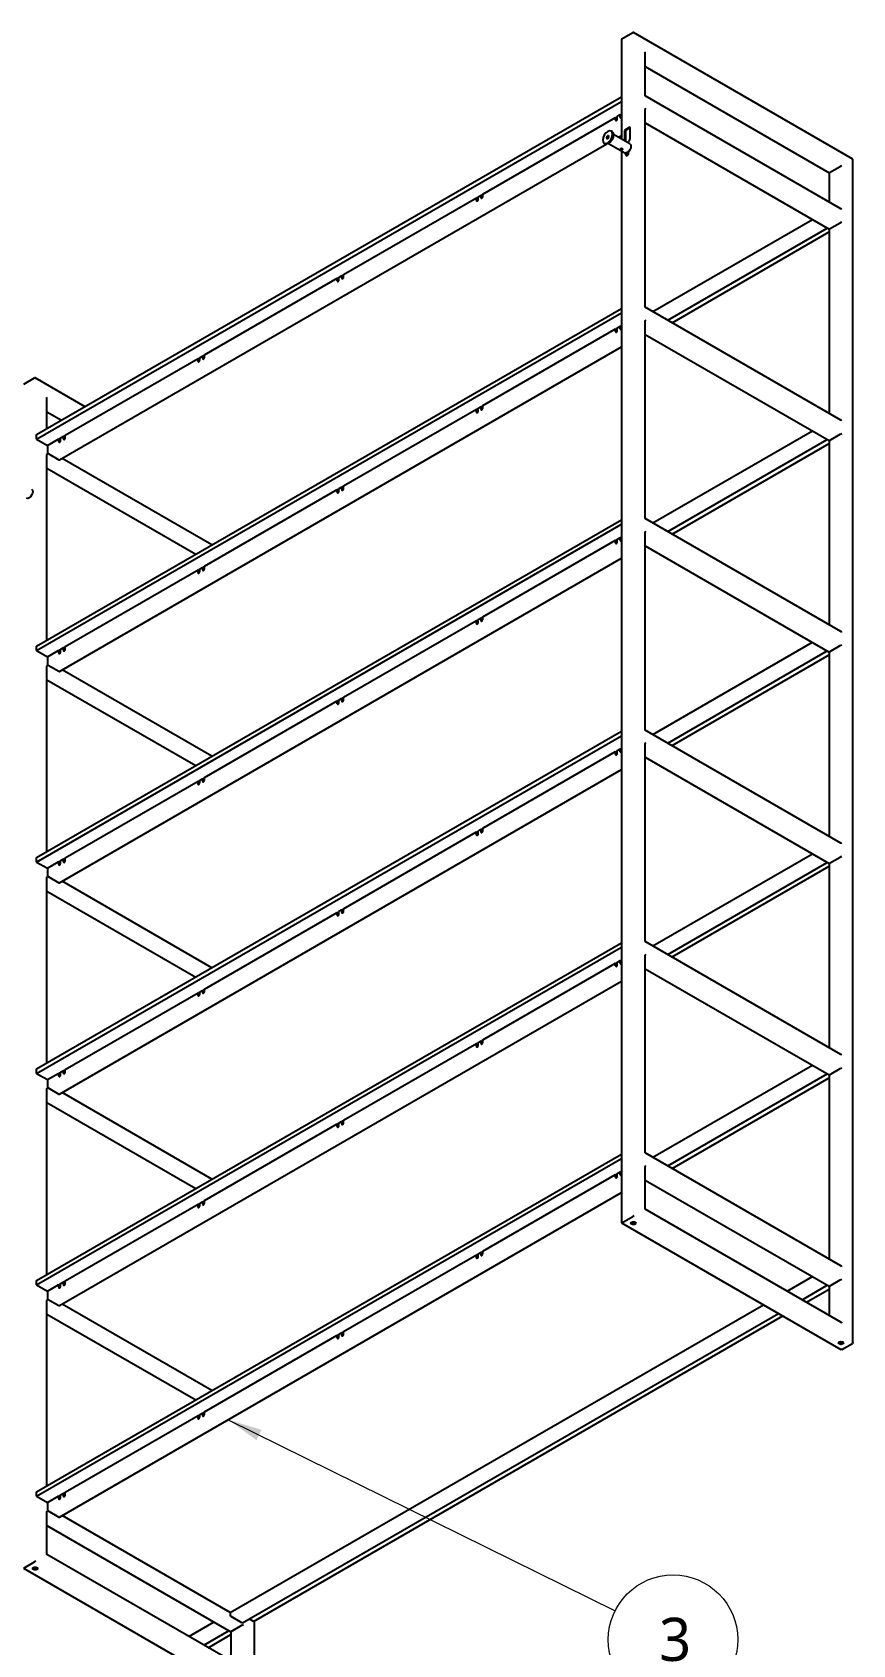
# Model space of a CAD drawing. Header units: inches. Extents: x 20 to 1275, y 6 to 408.
# Drawn here: x 358.3 to 405.9, y 56.5 to 149.9 of the extents above; entities that cross this region are included whole.
import ezdxf

# ---------------------------------------------------------------- set-up
doc = ezdxf.new("R2010")
doc.units = ezdxf.units.IN
doc.header["$LTSCALE"] = 12.7
doc.header["$MEASUREMENT"] = 0
doc.layers.add('ANNOTATION_LINES', color=7, linetype='Continuous', lineweight=13)
doc.layers.add('Visible', color=7, linetype='Continuous', lineweight=25)
doc.styles.add('Onshape-Standard', font='NotoSans-Regular.ttf')

msp = doc.modelspace()

# ---------------------------------------------------------------- linework, layer by layer
at = {"layer": 'ANNOTATION_LINES', "color": 251}
msp.add_line((369.68778, 69.51903, 17.91826), (392.0965, 58.44017, -17.91826), dxfattribs=at)
msp.add_circle((395.45809, 56.77819), 3.75, dxfattribs=at)
msp.add_solid([(371.3329, 68.33384), (369.68778, 69.51903), (371.62836, 68.93145)], dxfattribs=at)
at = {"layer": 'Visible'}
for p, q in [((392.47948, 149.47517), (392.47948, 143.69786)), ((392.49705, 149.51402), (393.11931, 149.87327)), ((405.8648, 142.53495), (393.16173, 149.86907)), ((393.84399, 146.20919), (393.84399, 148.68737)), ((393.84399, 147.89957), (404.50029, 141.74715)), ((358.59835, 126.57863), (392.47948, 146.1399)), ((358.59835, 126.31735), (392.47948, 145.87863)), ((393.84399, 146.20919), (393.82641, 146.19904)), ((405.18255, 139.66286), (393.84399, 146.20919)), ((384.43604, 140.51622), (392.12936, 144.95797)), ((392.17178, 144.93347), (392.12936, 144.95797)), ((392.12936, 144.79467), (392.12936, 144.95797)), ((392.17178, 144.93347), (392.17178, 144.77017)), ((392.22835, 145.01512), (392.39806, 145.1131)), ((392.22835, 144.85182), (392.22835, 145.01512)), ((392.44048, 145.0886), (392.39806, 145.1131)), ((392.39806, 144.9498), (392.39806, 145.1131)), ((392.44048, 145.0886), (392.44048, 144.92531)), ((393.84399, 133.96174), (393.84399, 145.42139)), ((391.93338, 144.12862), (391.87681, 144.16128)), ((392.95818, 143.42148), (392.01566, 143.96564)), ((392.29137, 143.80646), (392.47948, 143.91507)), ((392.65262, 144.19862), (392.65262, 143.5979)), ((392.9496, 144.38642), (392.66676, 144.22312)), ((392.69504, 144.17413), (392.69504, 143.5734)), ((392.96374, 144.34559), (392.70918, 144.19862)), ((392.96374, 144.37825), (392.96374, 143.71549)), ((393.84399, 144.63359), (404.50029, 138.48117)), ((359.91529, 125.11413), (391.61744, 143.41737)), ((391.47681, 143.46846), (391.53338, 143.4358)), ((391.71566, 143.44603), (392.65818, 142.90187)), ((392.4221, 143.13963), (392.43594, 143.14615)), ((392.45681, 143.13803), (392.42415, 143.11918)), ((392.42415, 143.11918), (392.43611, 143.09342)), ((392.43611, 143.12608), (392.43611, 143.09342)), ((392.43611, 143.09342), (392.48072, 143.08652)), ((392.50143, 143.13113), (392.45681, 143.13803)), ((392.46329, 143.15314), (392.47955, 143.15423)), ((392.47948, 143.00504), (392.47948, 80.91816)), ((392.48072, 143.13433), (392.48072, 143.08652)), ((392.48072, 143.08652), (392.51338, 143.10537)), ((392.49383, 143.07831), (392.4884, 143.07759)), ((392.51338, 143.10537), (392.50143, 143.13113)), ((392.50569, 143.15005), (392.51161, 143.14763)), ((392.53477, 143.11569), (392.53148, 143.10202)), ((392.86776, 143.47368), (392.88596, 143.48419)), ((392.88596, 143.46318), (392.88596, 143.56724)), ((392.88596, 142.87998), (392.88596, 142.97869)), ((392.9596, 143.70155), (392.8901, 143.58118)), ((392.7304, 142.79017), (392.7304, 142.88888)), ((392.77282, 142.76567), (392.77282, 142.89974)), ((392.77282, 142.76567), (392.87337, 142.82372)), ((404.51787, 141.7573), (405.14012, 142.11656)), ((405.14012, 142.11656), (405.22497, 142.16555)), ((405.84723, 142.52481), (405.8648, 142.53495)), ((405.8648, 73.97794), (405.8648, 142.53495)), ((404.50029, 141.74715), (404.51787, 141.7573)), ((404.50029, 141.74715), (404.50029, 140.05676)), ((376.37502, 135.86219), (384.06834, 140.30393)), ((384.11077, 140.27944), (384.06834, 140.30393)), ((384.06834, 140.14064), (384.06834, 140.30393)), ((384.11077, 140.27944), (384.11077, 140.11614)), ((384.16733, 140.36109), (384.33704, 140.45907)), ((384.16733, 140.19779), (384.16733, 140.36109)), ((384.37947, 140.43457), (384.33704, 140.45907)), ((384.33704, 140.29577), (384.33704, 140.45907)), ((384.37947, 140.43457), (384.37947, 140.27127)), ((384.43604, 140.35292), (384.43604, 140.51622)), ((394.28239, 133.70862), (403.52449, 139.04455)), ((395.14849, 133.20858), (404.39059, 138.5445)), ((395.39962, 133.06359), (404.50029, 138.31787)), ((404.50029, 138.48117), (404.51787, 138.49131)), ((404.50029, 138.48117), (404.50029, 127.80932)), ((404.51787, 138.49131), (405.14012, 138.85057)), ((405.14012, 138.85057), (405.22497, 138.89956)), ((368.314, 131.20816), (376.00732, 135.6499)), ((376.04975, 135.62541), (376.00732, 135.6499)), ((376.00732, 135.4866), (376.00732, 135.6499)), ((376.04975, 135.62541), (376.04975, 135.46211)), ((376.10632, 135.70706), (376.27602, 135.80504)), ((376.10632, 135.54376), (376.10632, 135.70706)), ((376.31845, 135.78054), (376.27602, 135.80504)), ((376.27602, 135.64174), (376.27602, 135.80504)), ((376.31845, 135.78054), (376.31845, 135.61724)), ((376.37502, 135.69889), (376.37502, 135.86219)), ((358.59835, 114.33118), (392.47948, 133.89246)), ((358.59835, 114.0699), (392.47948, 133.63118)), ((393.84399, 133.96174), (393.82641, 133.95159)), ((405.18255, 127.41542), (393.84399, 133.96174)), ((384.43604, 128.26878), (392.12936, 132.71052)), ((392.17178, 132.68602), (392.12936, 132.71052)), ((392.12936, 132.54722), (392.12936, 132.71052)), ((392.17178, 132.68602), (392.17178, 132.52272)), ((392.22835, 132.76767), (392.39806, 132.86565)), ((392.22835, 132.60437), (392.22835, 132.76767)), ((392.44048, 132.84116), (392.39806, 132.86565)), ((392.39806, 132.70235), (392.39806, 132.86565)), ((392.44048, 132.84116), (392.44048, 132.67786)), ((393.84399, 121.71429), (393.84399, 133.17394)), ((393.84399, 132.38614), (404.50029, 126.23372)), ((359.91529, 112.86668), (392.47948, 131.66762)), ((360.25298, 126.55413), (367.94631, 130.99587)), ((367.98873, 130.97138), (367.94631, 130.99587)), ((367.94631, 130.83257), (367.94631, 130.99587)), ((367.98873, 130.97138), (367.98873, 130.80808)), ((368.0453, 131.05303), (368.21501, 131.15101)), ((368.0453, 130.88973), (368.0453, 131.05303)), ((368.25743, 131.12651), (368.21501, 131.15101)), ((368.21501, 130.98771), (368.21501, 131.15101)), ((368.25743, 131.12651), (368.25743, 130.96321)), ((368.314, 131.04486), (368.314, 131.20816)), ((357.84882, 129.50985), (358.47107, 129.86911)), ((361.40193, 128.19727), (358.5135, 129.86491)), ((359.19575, 126.92354), (359.19575, 128.68321)), ((376.37502, 123.61474), (384.06834, 128.05649)), ((384.11077, 128.03199), (384.06834, 128.05649)), ((384.06834, 127.89319), (384.06834, 128.05649)), ((384.11077, 128.03199), (384.11077, 127.86869)), ((384.16733, 128.11364), (384.33704, 128.21162)), ((384.16733, 127.95034), (384.16733, 128.11364)), ((384.37947, 128.18713), (384.33704, 128.21162)), ((384.33704, 128.04832), (384.33704, 128.21162)), ((384.37947, 128.18713), (384.37947, 128.02383)), ((384.43604, 128.10548), (384.43604, 128.26878)), ((359.19575, 127.89541), (360.03742, 127.40947)), ((358.59835, 126.31735), (358.59835, 126.57863)), ((358.59835, 126.31735), (359.22061, 125.95809)), ((359.22061, 125.95809), (359.88529, 126.34184)), ((359.92771, 126.31735), (359.88529, 126.34184)), ((359.88529, 126.17854), (359.88529, 126.34184)), ((359.92771, 126.31735), (359.92771, 126.15405)), ((359.98428, 126.399), (360.15399, 126.49698)), ((359.98428, 126.2357), (359.98428, 126.399)), ((360.19641, 126.47248), (360.15399, 126.49698)), ((360.15399, 126.33368), (360.15399, 126.49698)), ((360.19641, 126.47248), (360.19641, 126.30918)), ((360.25298, 126.39083), (360.25298, 126.55413)), ((394.28239, 121.46117), (403.52449, 126.7971)), ((395.14849, 120.96113), (404.39059, 126.29706)), ((404.50029, 126.23372), (404.51787, 126.24386)), ((404.50029, 126.23372), (404.50029, 115.56187)), ((404.51787, 126.24386), (405.14012, 126.60312)), ((405.14012, 126.60312), (405.22497, 126.65211)), ((359.19575, 114.67609), (359.19575, 125.41722)), ((359.22061, 125.95809), (359.22061, 125.54984)), ((359.26303, 125.47636), (359.88529, 125.1171)), ((368.75241, 120.19362), (360.07257, 125.20493)), ((395.39962, 120.81614), (404.50029, 126.07042)), ((359.19575, 124.62942), (367.81559, 119.65276)), ((368.314, 118.96071), (376.00732, 123.40246)), ((376.04975, 123.37796), (376.00732, 123.40246)), ((376.00732, 123.23916), (376.00732, 123.40246)), ((376.04975, 123.37796), (376.04975, 123.21466)), ((376.10632, 123.45961), (376.27602, 123.55759)), ((376.10632, 123.29631), (376.10632, 123.45961)), ((376.31845, 123.53309), (376.27602, 123.55759)), ((376.27602, 123.39429), (376.27602, 123.55759)), ((376.31845, 123.53309), (376.31845, 123.3698)), ((376.37502, 123.45145), (376.37502, 123.61474)), ((358.59835, 102.08373), (392.47948, 121.64501)), ((393.84399, 121.71429), (393.82641, 121.70414)), ((405.18255, 115.16797), (393.84399, 121.71429)), ((358.59835, 101.82245), (392.47948, 121.38373)), ((392.22835, 120.52022), (392.39806, 120.6182)), ((392.22835, 120.35692), (392.22835, 120.52022)), ((392.44048, 120.59371), (392.39806, 120.6182)), ((392.39806, 120.4549), (392.39806, 120.6182)), ((392.44048, 120.59371), (392.44048, 120.43041)), ((393.84399, 109.46684), (393.84399, 120.92649)), ((384.43604, 116.02133), (392.12936, 120.46307)), ((392.17178, 120.43857), (392.12936, 120.46307)), ((392.12936, 120.29977), (392.12936, 120.46307)), ((392.17178, 120.43857), (392.17178, 120.27527)), ((393.84399, 120.13869), (404.50029, 113.98627)), ((359.91529, 100.61923), (392.47948, 119.42017)), ((360.25298, 114.30668), (367.94631, 118.74842)), ((367.98873, 118.72393), (367.94631, 118.74842)), ((367.94631, 118.58513), (367.94631, 118.74842)), ((367.98873, 118.72393), (367.98873, 118.56063)), ((368.0453, 118.80558), (368.21501, 118.90356)), ((368.0453, 118.64228), (368.0453, 118.80558)), ((368.25743, 118.87906), (368.21501, 118.90356)), ((368.21501, 118.74026), (368.21501, 118.90356)), ((368.25743, 118.87906), (368.25743, 118.71577)), ((368.314, 118.79741), (368.314, 118.96071)), ((384.16733, 115.86619), (384.33704, 115.96417)), ((384.16733, 115.70289), (384.16733, 115.86619)), ((384.37947, 115.93968), (384.33704, 115.96417)), ((384.33704, 115.80087), (384.33704, 115.96417)), ((384.37947, 115.93968), (384.37947, 115.77638)), ((384.43604, 115.85803), (384.43604, 116.02133)), ((376.37502, 111.3673), (384.06834, 115.80904)), ((384.11077, 115.78454), (384.06834, 115.80904)), ((384.06834, 115.64574), (384.06834, 115.80904)), ((384.11077, 115.78454), (384.11077, 115.62124)), ((358.59835, 114.0699), (358.59835, 114.33118)), ((358.59835, 114.0699), (359.22061, 113.71064)), ((359.22061, 113.71064), (359.88529, 114.09439)), ((359.92771, 114.0699), (359.88529, 114.09439)), ((359.88529, 113.9311), (359.88529, 114.09439)), ((359.92771, 114.0699), (359.92771, 113.9066)), ((359.98428, 114.15155), (360.15399, 114.24953)), ((359.98428, 113.98825), (359.98428, 114.15155)), ((360.19641, 114.22503), (360.15399, 114.24953)), ((360.15399, 114.08623), (360.15399, 114.24953)), ((360.19641, 114.22503), (360.19641, 114.06173)), ((360.25298, 114.14338), (360.25298, 114.30668)), ((394.28239, 109.21373), (403.52449, 114.54965)), ((395.14849, 108.71368), (404.39059, 114.04961)), ((404.50029, 113.98627), (404.51787, 113.99641)), ((404.50029, 113.98627), (404.50029, 103.31442)), ((404.51787, 113.99641), (405.14012, 114.35567)), ((405.14012, 114.35567), (405.22497, 114.40466)), ((359.19575, 102.42864), (359.19575, 113.16977)), ((359.22061, 113.71064), (359.22061, 113.30239)), ((359.26303, 113.22891), (359.88529, 112.86965)), ((395.39962, 108.56869), (404.50029, 113.82297)), ((359.19575, 112.38197), (367.81559, 107.40531)), ((368.75241, 107.94618), (360.07257, 112.95748)), ((368.314, 106.71327), (376.00732, 111.15501)), ((376.04975, 111.13051), (376.00732, 111.15501)), ((376.00732, 110.99171), (376.00732, 111.15501)), ((376.10632, 111.21216), (376.27602, 111.31014)), ((376.10632, 111.04886), (376.10632, 111.21216)), ((376.31845, 111.28565), (376.27602, 111.31014)), ((376.27602, 111.14684), (376.27602, 111.31014)), ((376.31845, 111.28565), (376.31845, 111.12235)), ((376.37502, 111.204), (376.37502, 111.3673)), ((376.04975, 111.13051), (376.04975, 110.96721)), ((358.59835, 89.83628), (392.47948, 109.39756)), ((393.84399, 109.46684), (393.82641, 109.45669)), ((405.18255, 102.92052), (393.84399, 109.46684)), ((358.59835, 89.575), (392.47948, 109.13628)), ((392.22835, 108.27277), (392.39806, 108.37075)), ((392.44048, 108.34626), (392.39806, 108.37075)), ((392.39806, 108.20745), (392.39806, 108.37075)), ((393.84399, 97.21939), (393.84399, 108.67904)), ((384.43604, 103.77388), (392.12936, 108.21562)), ((392.17178, 108.19112), (392.12936, 108.21562)), ((392.12936, 108.05232), (392.12936, 108.21562)), ((392.17178, 108.19112), (392.17178, 108.02782)), ((392.22835, 108.10947), (392.22835, 108.27277)), ((392.44048, 108.34626), (392.44048, 108.18296)), ((393.84399, 107.89124), (404.50029, 101.73882)), ((359.91529, 88.37178), (392.47948, 107.17272)), ((360.25298, 102.05923), (367.94631, 106.50098)), ((367.98873, 106.47648), (367.94631, 106.50098)), ((367.94631, 106.33768), (367.94631, 106.50098)), ((368.0453, 106.55813), (368.21501, 106.65611)), ((368.0453, 106.39483), (368.0453, 106.55813)), ((368.25743, 106.63162), (368.21501, 106.65611)), ((368.21501, 106.49281), (368.21501, 106.65611)), ((368.25743, 106.63162), (368.25743, 106.46832)), ((368.314, 106.54997), (368.314, 106.71327)), ((367.98873, 106.47648), (367.98873, 106.31318)), ((384.16733, 103.61874), (384.33704, 103.71672)), ((384.37947, 103.69223), (384.33704, 103.71672)), ((384.33704, 103.55342), (384.33704, 103.71672)), ((384.37947, 103.69223), (384.37947, 103.52893)), ((384.43604, 103.61058), (384.43604, 103.77388)), ((376.37502, 99.11985), (384.06834, 103.56159)), ((384.11077, 103.53709), (384.06834, 103.56159)), ((384.06834, 103.39829), (384.06834, 103.56159)), ((384.11077, 103.53709), (384.11077, 103.37379)), ((384.16733, 103.45544), (384.16733, 103.61874)), ((358.59835, 101.82245), (358.59835, 102.08373)), ((358.59835, 101.82245), (359.22061, 101.46319)), ((359.22061, 101.46319), (359.88529, 101.84695)), ((359.92771, 101.82245), (359.88529, 101.84695)), ((359.88529, 101.68365), (359.88529, 101.84695)), ((359.92771, 101.82245), (359.92771, 101.65915)), ((359.98428, 101.9041), (360.15399, 102.00208)), ((359.98428, 101.7408), (359.98428, 101.9041)), ((360.19641, 101.97759), (360.15399, 102.00208)), ((360.15399, 101.83878), (360.15399, 102.00208)), ((360.19641, 101.97759), (360.19641, 101.81429)), ((360.25298, 101.89594), (360.25298, 102.05923)), ((394.28239, 96.96628), (403.52449, 102.3022)), ((404.51787, 101.74897), (405.14012, 102.10822)), ((405.14012, 102.10822), (405.22497, 102.15721)), ((359.19575, 90.18119), (359.19575, 100.92232)), ((359.22061, 101.46319), (359.22061, 101.05494)), ((359.26303, 100.98146), (359.88529, 100.6222)), ((395.14849, 96.46623), (404.39059, 101.80216)), ((395.39962, 96.32125), (404.50029, 101.57552)), ((404.50029, 101.73882), (404.51787, 101.74897)), ((404.50029, 101.73882), (404.50029, 91.06697)), ((359.19575, 100.13452), (367.81559, 95.15786)), ((368.75241, 95.69873), (360.07257, 100.71003)), ((376.10632, 98.96471), (376.27602, 99.06269)), ((376.31845, 99.0382), (376.27602, 99.06269)), ((376.27602, 98.89939), (376.27602, 99.06269)), ((376.31845, 99.0382), (376.31845, 98.8749)), ((376.37502, 98.95655), (376.37502, 99.11985)), ((368.314, 94.46582), (376.00732, 98.90756)), ((376.04975, 98.88306), (376.00732, 98.90756)), ((376.00732, 98.74426), (376.00732, 98.90756)), ((376.04975, 98.88306), (376.04975, 98.71976)), ((376.10632, 98.80141), (376.10632, 98.96471)), ((358.59835, 77.58883), (392.47948, 97.15011)), ((393.84399, 97.21939), (393.82641, 97.20925)), ((405.18255, 90.67307), (393.84399, 97.21939)), ((358.59835, 77.32755), (392.47948, 96.88883)), ((393.84399, 84.97194), (393.84399, 96.43159)), ((384.43604, 91.52643), (392.12936, 95.96817)), ((392.17178, 95.94368), (392.12936, 95.96817)), ((392.12936, 95.80487), (392.12936, 95.96817)), ((392.17178, 95.94368), (392.17178, 95.78038)), ((392.22835, 96.02533), (392.39806, 96.1233)), ((392.22835, 95.86203), (392.22835, 96.02533)), ((392.44048, 96.09881), (392.39806, 96.1233)), ((392.39806, 95.96001), (392.39806, 96.1233)), ((392.44048, 96.09881), (392.44048, 95.93551)), ((393.84399, 95.64379), (404.50029, 89.49137)), ((359.91529, 76.12433), (392.47948, 94.92528)), ((368.0453, 94.31068), (368.21501, 94.40866)), ((368.25743, 94.38417), (368.21501, 94.40866)), ((368.21501, 94.24536), (368.21501, 94.40866)), ((368.25743, 94.38417), (368.25743, 94.22087)), ((368.314, 94.30252), (368.314, 94.46582)), ((360.25298, 89.81179), (367.94631, 94.25353)), ((367.98873, 94.22903), (367.94631, 94.25353)), ((367.94631, 94.09023), (367.94631, 94.25353)), ((367.98873, 94.22903), (367.98873, 94.06573)), ((368.0453, 94.14738), (368.0453, 94.31068)), ((376.37502, 86.8724), (384.06834, 91.31414)), ((384.11077, 91.28964), (384.06834, 91.31414)), ((384.06834, 91.15084), (384.06834, 91.31414)), ((384.11077, 91.28964), (384.11077, 91.12635)), ((384.16733, 91.37129), (384.33704, 91.46927)), ((384.16733, 91.208), (384.16733, 91.37129)), ((384.37947, 91.44478), (384.33704, 91.46927)), ((384.33704, 91.30597), (384.33704, 91.46927)), ((384.37947, 91.44478), (384.37947, 91.28148)), ((384.43604, 91.36313), (384.43604, 91.52643)), ((358.59835, 89.575), (358.59835, 89.83628)), ((359.98428, 89.65665), (360.15399, 89.75463)), ((360.19641, 89.73014), (360.15399, 89.75463)), ((360.15399, 89.59133), (360.15399, 89.75463)), ((360.19641, 89.73014), (360.19641, 89.56684)), ((360.25298, 89.64849), (360.25298, 89.81179)), ((394.28239, 84.71883), (403.52449, 90.05475)), ((404.51787, 89.50152), (405.14012, 89.86078)), ((405.14012, 89.86078), (405.22497, 89.90977)), ((358.59835, 89.575), (359.22061, 89.21574)), ((359.22061, 89.21574), (359.88529, 89.5995)), ((359.22061, 89.21574), (359.22061, 88.8075)), ((359.92771, 89.575), (359.88529, 89.5995)), ((359.88529, 89.4362), (359.88529, 89.5995)), ((359.92771, 89.575), (359.92771, 89.4117)), ((359.98428, 89.49335), (359.98428, 89.65665)), ((395.14849, 84.21878), (404.39059, 89.55471)), ((395.39962, 84.0738), (404.50029, 89.32807)), ((404.50029, 89.49137), (404.51787, 89.50152)), ((404.50029, 89.49137), (404.50029, 78.81952)), ((359.19575, 77.93374), (359.19575, 88.67487)), ((359.19575, 87.88708), (367.81559, 82.91041)), ((359.26303, 88.73401), (359.88529, 88.37475)), ((368.75241, 83.45128), (360.07257, 88.46259)), ((376.37502, 86.7091), (376.37502, 86.8724)), ((368.314, 82.21837), (376.00732, 86.66011)), ((376.04975, 86.63561), (376.00732, 86.66011)), ((376.00732, 86.49681), (376.00732, 86.66011)), ((376.04975, 86.63561), (376.04975, 86.47232)), ((376.10632, 86.71726), (376.27602, 86.81524)), ((376.10632, 86.55396), (376.10632, 86.71726)), ((376.31845, 86.79075), (376.27602, 86.81524)), ((376.27602, 86.65194), (376.27602, 86.81524)), ((376.31845, 86.79075), (376.31845, 86.62745)), ((358.59835, 65.34138), (392.47948, 84.90266)), ((358.59835, 65.0801), (392.47948, 84.64138)), ((393.84399, 84.97194), (393.82641, 84.9618)), ((405.18255, 78.42562), (393.84399, 84.97194)), ((393.84399, 81.70596), (393.84399, 84.18414)), ((384.43604, 79.27898), (392.12936, 83.72072)), ((392.17178, 83.69623), (392.12936, 83.72072)), ((392.12936, 83.55742), (392.12936, 83.72072)), ((392.17178, 83.69623), (392.17178, 83.53293)), ((392.22835, 83.77788), (392.39806, 83.87586)), ((392.22835, 83.61458), (392.22835, 83.77788)), ((392.44048, 83.85136), (392.39806, 83.87586)), ((392.39806, 83.71256), (392.39806, 83.87586)), ((392.44048, 83.85136), (392.44048, 83.68806)), ((393.84399, 83.39634), (404.50029, 77.24392)), ((359.91529, 63.87688), (392.47948, 82.67783)), ((368.314, 82.05507), (368.314, 82.21837)), ((360.25298, 77.56434), (367.94631, 82.00608)), ((367.98873, 81.98158), (367.94631, 82.00608)), ((367.94631, 81.84278), (367.94631, 82.00608)), ((367.98873, 81.98158), (367.98873, 81.81828)), ((368.0453, 82.06323), (368.21501, 82.16121)), ((368.0453, 81.89993), (368.0453, 82.06323)), ((368.25743, 82.13672), (368.21501, 82.16121)), ((368.21501, 81.99791), (368.21501, 82.16121)), ((368.25743, 82.13672), (368.25743, 81.97342)), ((392.49705, 80.9283), (393.11931, 81.28756)), ((393.20416, 81.33655), (393.11931, 81.28756)), ((393.84399, 81.70596), (393.82641, 81.69581)), ((405.18255, 75.15963), (393.84399, 81.70596)), ((392.49705, 80.9283), (392.47948, 80.91816)), ((392.47948, 80.91816), (405.18255, 73.58404)), ((376.37502, 74.62495), (384.06834, 79.06669)), ((384.11077, 79.0422), (384.06834, 79.06669)), ((384.06834, 78.90339), (384.06834, 79.06669)), ((384.11077, 79.0422), (384.11077, 78.8789)), ((384.16733, 79.12385), (384.33704, 79.22183)), ((384.16733, 78.96055), (384.16733, 79.12385)), ((384.37947, 79.19733), (384.33704, 79.22183)), ((384.33704, 79.05853), (384.33704, 79.22183)), ((384.37947, 79.19733), (384.37947, 79.03403)), ((384.43604, 79.11568), (384.43604, 79.27898)), ((358.59835, 77.32755), (358.59835, 77.58883)), ((360.25298, 77.40104), (360.25298, 77.56434)), ((402.06057, 76.96211), (403.52449, 77.80731)), ((404.51787, 77.25407), (405.14012, 77.61333)), ((405.14012, 77.61333), (405.22497, 77.66232)), ((358.59835, 77.32755), (359.22061, 76.96829)), ((359.22061, 76.96829), (359.88529, 77.35205)), ((359.22061, 76.96829), (359.22061, 76.56005)), ((359.92771, 77.32755), (359.88529, 77.35205)), ((359.88529, 77.18875), (359.88529, 77.35205)), ((359.92771, 77.32755), (359.92771, 77.16425)), ((359.98428, 77.4092), (360.15399, 77.50718)), ((359.98428, 77.2459), (359.98428, 77.4092)), ((360.19641, 77.48269), (360.15399, 77.50718)), ((360.15399, 77.34388), (360.15399, 77.50718)), ((360.19641, 77.48269), (360.19641, 77.31939)), ((402.92667, 76.46207), (404.39059, 77.30726)), ((403.1778, 76.31708), (404.50029, 77.08062)), ((404.50029, 77.24392), (404.51787, 77.25407)), ((404.50029, 77.24392), (404.50029, 75.55353)), ((359.19575, 65.68629), (359.19575, 76.42743)), ((359.26303, 76.48656), (359.88529, 76.1273)), ((368.75241, 71.20383), (360.07257, 76.21514)), ((369.81307, 58.34401), (400.69606, 76.17431)), ((370.52189, 57.75316), (401.56216, 75.67427)), ((359.19575, 75.63963), (367.81559, 70.66296)), ((371.15657, 57.82962), (401.81329, 75.52928)), ((368.314, 69.97092), (376.00732, 74.41266)), ((376.04975, 74.38817), (376.00732, 74.41266)), ((376.00732, 74.24936), (376.00732, 74.41266)), ((376.04975, 74.38817), (376.04975, 74.22487)), ((376.10632, 74.46982), (376.27602, 74.56779)), ((376.10632, 74.30652), (376.10632, 74.46982)), ((376.31845, 74.5433), (376.27602, 74.56779)), ((376.27602, 74.4045), (376.27602, 74.56779)), ((376.31845, 74.5433), (376.31845, 74.38)), ((376.37502, 74.46165), (376.37502, 74.62495)), ((405.18255, 74.04442), (405.18255, 73.93175)), ((405.22497, 73.57983), (405.84723, 73.93909)), ((360.25298, 65.31689), (367.94631, 69.75863)), ((367.98873, 69.73414), (367.94631, 69.75863)), ((367.94631, 69.59533), (367.94631, 69.75863)), ((367.98873, 69.73414), (367.98873, 69.57084)), ((368.0453, 69.81578), (368.21501, 69.91376)), ((368.0453, 69.65249), (368.0453, 69.81578)), ((368.25743, 69.88927), (368.21501, 69.91376)), ((368.21501, 69.75047), (368.21501, 69.91376)), ((368.25743, 69.88927), (368.25743, 69.72597)), ((368.314, 69.80762), (368.314, 69.97092)), ((358.59835, 65.0801), (358.59835, 65.34138)), ((358.59835, 65.0801), (359.22061, 64.72085)), ((359.22061, 64.72085), (359.88529, 65.1046)), ((359.22061, 64.72085), (359.22061, 64.3126)), ((359.92771, 65.0801), (359.88529, 65.1046)), ((359.88529, 64.9413), (359.88529, 65.1046)), ((359.92771, 65.0801), (359.92771, 64.91681)), ((359.98428, 65.16175), (360.15399, 65.25973)), ((359.98428, 64.99846), (359.98428, 65.16175)), ((360.19641, 65.23524), (360.15399, 65.25973)), ((360.15399, 65.09643), (360.15399, 65.25973)), ((360.19641, 65.23524), (360.19641, 65.07194)), ((360.25298, 65.15359), (360.25298, 65.31689)), ((359.19575, 61.70179), (359.19575, 64.17998)), ((359.26303, 64.23911), (359.88529, 63.87985)), ((369.81307, 58.34401), (360.07257, 63.96769)), ((359.19575, 63.39218), (369.85206, 57.23976)), ((359.19575, 61.70179), (359.17818, 61.69164)), ((370.53432, 55.15547), (359.19575, 61.70179)), ((357.83125, 60.91399), (370.53432, 53.57987)), ((357.84882, 60.92414), (358.47107, 61.2834)), ((358.55593, 61.33239), (358.47107, 61.2834)), ((369.82721, 58.18887), (369.82721, 58.35217)), ((370.49189, 57.75613), (369.86964, 58.11539)), ((371.15657, 57.82962), (370.90544, 57.9746)), ((367.41234, 56.95794), (368.87625, 57.80314)), ((368.27844, 56.4579), (369.74236, 57.30309)), ((368.52956, 56.31291), (369.85206, 57.07646)), ((369.85206, 57.23976), (369.86964, 57.2499)), ((369.85206, 57.23976), (369.85206, 55.54937)), ((369.86964, 57.2499), (370.49189, 57.60916)), ((370.49189, 57.60916), (370.57674, 57.65815)), ((371.21657, 53.97377), (371.21657, 57.86426))]:
    msp.add_line(p, q, dxfattribs=at)
for centre, major_axis, start_param, end_param in [((392.53948, 149.44053), (0.04243, -0.07348), 3.14159265, 3.92699082), ((393.16173, 149.79979), (0.04243, -0.07348), 1.57079633, 3.14159265), ((393.78399, 148.72201), (0.04243, -0.07348), 0.78539816, 1.57079633), ((392.17885, 144.82324), (-0.035, -0.06062), 5.49778714, 8.6393798), ((392.44756, 144.97838), (-0.035, -0.06062), 5.49778714, 7.76955415), ((392.66676, 144.20679), (-0.01, -0.01732), 3.92699082, 5.49778714), ((392.70918, 144.18229), (-0.01, -0.01732), 3.92699082, 5.49778714), ((392.9496, 144.37009), (-0.01, -0.01732), 2.35619449, 3.92699082), ((392.9001, 143.5754), (-0.01, -0.01732), 4.71238898, 5.49778714), ((392.9496, 143.70732), (-0.01, -0.01732), 1.57079633, 2.35619449), ((392.80818, 142.83507), (-0.055, -0.09526), 5.49778714, 8.6393798), ((392.85061, 142.81058), (-0.055, -0.09526), 5.49778714, 5.88722474), ((384.11784, 140.16921), (-0.035, -0.06062), 5.49778714, 8.6393798), ((384.38654, 140.32435), (-0.035, -0.06062), 5.49778714, 8.6393798), ((405.18255, 139.59358), (0.04243, -0.07348), 1.57079633, 2.35619449), ((376.05682, 135.51518), (-0.035, -0.06062), 5.49778714, 8.6393798), ((376.32552, 135.67032), (-0.035, -0.06062), 5.49778714, 8.6393798), ((392.44756, 132.73093), (-0.035, -0.06062), 5.49778714, 7.76955415), ((392.17885, 132.57579), (-0.035, -0.06062), 5.49778714, 8.6393798), ((367.9958, 130.86115), (-0.035, -0.06062), 5.49778714, 8.6393798), ((368.2645, 131.01629), (-0.035, -0.06062), 5.49778714, 8.6393798), ((358.5135, 129.79562), (0.04243, -0.07348), 1.57079633, 3.14159265), ((359.13575, 128.71785), (0.04243, -0.07348), 0.78539816, 1.57079633), ((384.38654, 128.0769), (-0.035, -0.06062), 5.49778714, 8.6393798), ((384.11784, 127.92176), (-0.035, -0.06062), 5.49778714, 8.6393798), ((405.18255, 127.34613), (0.04243, -0.07348), 1.57079633, 2.35619449), ((359.93479, 126.20712), (-0.035, -0.06062), 5.49778714, 8.6393798), ((360.20349, 126.36226), (-0.035, -0.06062), 5.49778714, 8.6393798), ((359.26303, 125.52535), (-0.03, 0.05196), 0.78539816, 2.35619449), ((359.88529, 125.16609), (-0.03, 0.05196), 2.35619449, 3.14159265), ((376.05682, 123.26773), (-0.035, -0.06062), 5.49778714, 8.6393798), ((376.32552, 123.42287), (-0.035, -0.06062), 5.49778714, 8.6393798), ((392.17885, 120.32835), (-0.035, -0.06062), 5.49778714, 8.6393798), ((392.44756, 120.48348), (-0.035, -0.06062), 5.49778714, 7.76955415), ((367.9958, 118.6137), (-0.035, -0.06062), 5.49778714, 8.6393798), ((368.2645, 118.76884), (-0.035, -0.06062), 5.49778714, 8.6393798), ((384.38654, 115.82945), (-0.035, -0.06062), 5.49778714, 8.6393798), ((384.11784, 115.67432), (-0.035, -0.06062), 5.49778714, 8.6393798), ((405.18255, 115.09869), (0.04243, -0.07348), 1.57079633, 2.35619449), ((359.93479, 113.95967), (-0.035, -0.06062), 5.49778714, 8.6393798), ((360.20349, 114.11481), (-0.035, -0.06062), 5.49778714, 8.6393798), ((359.26303, 113.2779), (-0.03, 0.05196), 0.78539816, 2.35619449), ((359.88529, 112.91864), (-0.03, 0.05196), 2.35619449, 3.14159265), ((376.32552, 111.17542), (-0.035, -0.06062), 5.49778714, 8.6393798), ((376.05682, 111.02028), (-0.035, -0.06062), 5.49778714, 8.6393798), ((392.17885, 108.0809), (-0.035, -0.06062), 5.49778714, 8.6393798), ((392.44756, 108.23603), (-0.035, -0.06062), 5.49778714, 7.76955415), ((368.2645, 106.52139), (-0.035, -0.06062), 5.49778714, 8.6393798), ((367.9958, 106.36625), (-0.035, -0.06062), 5.49778714, 8.6393798), ((384.11784, 103.42687), (-0.035, -0.06062), 5.49778714, 8.6393798), ((384.38654, 103.582), (-0.035, -0.06062), 5.49778714, 8.6393798), ((405.18255, 102.85124), (0.04243, -0.07348), 1.57079633, 2.35619449), ((360.20349, 101.86736), (-0.035, -0.06062), 5.49778714, 8.6393798), ((359.26303, 101.03045), (-0.03, 0.05196), 0.78539816, 2.35619449), ((359.93479, 101.71222), (-0.035, -0.06062), 5.49778714, 8.6393798), ((359.88529, 100.67119), (-0.03, 0.05196), 2.35619449, 3.14159265), ((376.05682, 98.77284), (-0.035, -0.06062), 5.49778714, 8.6393798), ((376.32552, 98.92797), (-0.035, -0.06062), 5.49778714, 8.6393798), ((392.17885, 95.83345), (-0.035, -0.06062), 5.49778714, 8.6393798), ((392.44756, 95.98858), (-0.035, -0.06062), 5.49778714, 7.76955415), ((367.9958, 94.11881), (-0.035, -0.06062), 5.49778714, 8.6393798), ((368.2645, 94.27394), (-0.035, -0.06062), 5.49778714, 8.6393798), ((384.11784, 91.17942), (-0.035, -0.06062), 5.49778714, 8.6393798), ((384.38654, 91.33455), (-0.035, -0.06062), 5.49778714, 8.6393798), ((405.18255, 90.60379), (0.04243, -0.07348), 1.57079633, 2.35619449), ((359.26303, 88.783), (-0.03, 0.05196), 0.78539816, 2.35619449), ((359.93479, 89.46478), (-0.035, -0.06062), 5.49778714, 8.6393798), ((360.20349, 89.61991), (-0.035, -0.06062), 5.49778714, 8.6393798), ((359.88529, 88.42374), (-0.03, 0.05196), 2.35619449, 3.14159265), ((376.05682, 86.52539), (-0.035, -0.06062), 5.49778714, 8.6393798), ((376.32552, 86.68052), (-0.035, -0.06062), 5.49778714, 8.6393798), ((392.17885, 83.586), (-0.035, -0.06062), 5.49778714, 8.6393798), ((392.44756, 83.74113), (-0.035, -0.06062), 5.49778714, 7.76955415), ((367.9958, 81.87136), (-0.035, -0.06062), 5.49778714, 8.6393798), ((368.2645, 82.02649), (-0.035, -0.06062), 5.49778714, 8.6393798), ((393.16173, 80.9528), (0.14, 0), 3.44947975, 5.97529822), ((384.11784, 78.93197), (-0.035, -0.06062), 5.49778714, 8.6393798), ((384.38654, 79.0871), (-0.035, -0.06062), 5.49778714, 8.6393798), ((405.18255, 78.35634), (0.04243, -0.07348), 1.57079633, 2.35619449), ((359.93479, 77.21733), (-0.035, -0.06062), 5.49778714, 8.6393798), ((360.20349, 77.37246), (-0.035, -0.06062), 5.49778714, 8.6393798), ((359.26303, 76.53555), (-0.03, 0.05196), 0.78539816, 2.35619449), ((359.88529, 76.17629), (-0.03, 0.05196), 2.35619449, 3.14159265), ((376.05682, 74.27794), (-0.035, -0.06062), 5.49778714, 8.6393798), ((376.32552, 74.43307), (-0.035, -0.06062), 5.49778714, 8.6393798), ((405.18255, 74.01258), (0.14, 0), 3.44947975, 5.97529822), ((367.9958, 69.62391), (-0.035, -0.06062), 5.49778714, 8.6393798), ((368.2645, 69.77904), (-0.035, -0.06062), 5.49778714, 8.6393798), ((359.93479, 64.96988), (-0.035, -0.06062), 5.49778714, 8.6393798), ((360.20349, 65.12501), (-0.035, -0.06062), 5.49778714, 8.6393798), ((359.26303, 64.2881), (-0.03, 0.05196), 0.78539816, 2.35619449), ((359.88529, 63.92884), (-0.03, 0.05196), 2.35619449, 3.14159265), ((358.5135, 60.94863), (0.14, 0), 3.44947975, 5.97529822)]:
    msp.add_ellipse(centre, major_axis=major_axis, ratio=0.57735027, start_param=start_param, end_param=end_param, dxfattribs=at)
at = {"layer": 'Visible', "extrusion": (0, 0, -1)}
for centre, major_axis, start_param, end_param in [((392.48998, 144.95388), (0.035, 0.06062), 3.79273011, 3.92699082), ((393.78399, 145.45603), (-0.04243, 0.07348), 1.57079633, 2.35619449), ((391.73338, 143.78221), (0.2, 0.34641), 0, 3.14159265), ((391.73338, 143.78221), (0.0896, 0.15519), 4.18661869, 5.23815932), ((392.22128, 144.79875), (0.035, 0.06062), 3.79273011, 3.92699082), ((392.80818, 143.16167), (0.15, 0.25981), 0, 3.14159265), ((384.16026, 140.14472), (0.035, 0.06062), 3.79273011, 3.92699082), ((384.42896, 140.29985), (0.035, 0.06062), 3.79273011, 3.92699082), ((376.09925, 135.49069), (0.035, 0.06062), 3.79273011, 3.92699082), ((376.36795, 135.64582), (0.035, 0.06062), 3.79273011, 3.92699082), ((392.48998, 132.70643), (0.035, 0.06062), 3.79273011, 3.92699082), ((393.78399, 133.20858), (-0.04243, 0.07348), 1.57079633, 2.35619449), ((392.22128, 132.5513), (0.035, 0.06062), 3.79273011, 3.92699082), ((368.03823, 130.83666), (0.035, 0.06062), 3.79273011, 3.92699082), ((368.30693, 130.99179), (0.035, 0.06062), 3.79273011, 3.92699082), ((384.42896, 128.0524), (0.035, 0.06062), 3.79273011, 3.92699082), ((384.16026, 127.89727), (0.035, 0.06062), 3.79273011, 3.92699082), ((359.97721, 126.18263), (0.035, 0.06062), 3.79273011, 3.92699082), ((360.24591, 126.33776), (0.035, 0.06062), 3.79273011, 3.92699082), ((359.13575, 125.45186), (-0.04243, 0.07348), 1.57079633, 2.35619449), ((358.15995, 123.15751), (0.15, 0.25981), 0, 3.14159265), ((376.36795, 123.39837), (0.035, 0.06062), 3.79273011, 3.92699082), ((376.09925, 123.24324), (0.035, 0.06062), 3.79273011, 3.92699082), ((393.78399, 120.96113), (-0.04243, 0.07348), 1.57079633, 2.35619449), ((392.22128, 120.30385), (0.035, 0.06062), 3.79273011, 3.92699082), ((392.48998, 120.45899), (0.035, 0.06062), 3.79273011, 3.92699082), ((368.30693, 118.74434), (0.035, 0.06062), 3.79273011, 3.92699082), ((368.03823, 118.58921), (0.035, 0.06062), 3.79273011, 3.92699082), ((384.16026, 115.64982), (0.035, 0.06062), 3.79273011, 3.92699082), ((384.42896, 115.80495), (0.035, 0.06062), 3.79273011, 3.92699082), ((360.24591, 114.09031), (0.035, 0.06062), 3.79273011, 3.92699082), ((359.13575, 113.20441), (-0.04243, 0.07348), 1.57079633, 2.35619449), ((359.97721, 113.93518), (0.035, 0.06062), 3.79273011, 3.92699082), ((376.09925, 110.99579), (0.035, 0.06062), 3.79273011, 3.92699082), ((376.36795, 111.15092), (0.035, 0.06062), 3.79273011, 3.92699082), ((393.78399, 108.71368), (-0.04243, 0.07348), 1.57079633, 2.35619449), ((392.22128, 108.0564), (0.035, 0.06062), 3.79273011, 3.92699082), ((392.48998, 108.21154), (0.035, 0.06062), 3.79273011, 3.92699082), ((368.03823, 106.34176), (0.035, 0.06062), 3.79273011, 3.92699082), ((368.30693, 106.49689), (0.035, 0.06062), 3.79273011, 3.92699082), ((384.16026, 103.40237), (0.035, 0.06062), 3.79273011, 3.92699082), ((384.42896, 103.55751), (0.035, 0.06062), 3.79273011, 3.92699082), ((360.24591, 101.84286), (0.035, 0.06062), 3.79273011, 3.92699082), ((359.13575, 100.95696), (-0.04243, 0.07348), 1.57079633, 2.35619449), ((359.97721, 101.68773), (0.035, 0.06062), 3.79273011, 3.92699082), ((376.09925, 98.74834), (0.035, 0.06062), 3.79273011, 3.92699082), ((376.36795, 98.90348), (0.035, 0.06062), 3.79273011, 3.92699082), ((393.78399, 96.46623), (-0.04243, 0.07348), 1.57079633, 2.35619449), ((392.22128, 95.80895), (0.035, 0.06062), 3.79273011, 3.92699082), ((392.48998, 95.96409), (0.035, 0.06062), 3.79273011, 3.92699082), ((368.03823, 94.09431), (0.035, 0.06062), 3.79273011, 3.92699082), ((368.30693, 94.24945), (0.035, 0.06062), 3.79273011, 3.92699082), ((384.16026, 91.15492), (0.035, 0.06062), 3.79273011, 3.92699082), ((384.42896, 91.31006), (0.035, 0.06062), 3.79273011, 3.92699082), ((359.97721, 89.44028), (0.035, 0.06062), 3.79273011, 3.92699082), ((360.24591, 89.59541), (0.035, 0.06062), 3.79273011, 3.92699082), ((359.13575, 88.70952), (-0.04243, 0.07348), 1.57079633, 2.35619449), ((376.09925, 86.50089), (0.035, 0.06062), 3.79273011, 3.92699082), ((376.36795, 86.65603), (0.035, 0.06062), 3.79273011, 3.92699082), ((393.78399, 84.21878), (-0.04243, 0.07348), 1.57079633, 2.35619449), ((392.22128, 83.5615), (0.035, 0.06062), 3.79273011, 3.92699082), ((392.48998, 83.71664), (0.035, 0.06062), 3.79273011, 3.92699082), ((368.03823, 81.84686), (0.035, 0.06062), 3.79273011, 3.92699082), ((368.30693, 82.002), (0.035, 0.06062), 3.79273011, 3.92699082), ((384.16026, 78.90747), (0.035, 0.06062), 3.79273011, 3.92699082), ((384.42896, 79.06261), (0.035, 0.06062), 3.79273011, 3.92699082), ((359.97721, 77.19283), (0.035, 0.06062), 3.79273011, 3.92699082), ((360.24591, 77.34797), (0.035, 0.06062), 3.79273011, 3.92699082), ((359.13575, 76.46207), (-0.04243, 0.07348), 1.57079633, 2.35619449), ((405.18255, 75.09035), (-0.04243, 0.07348), 0.78539816, 1.57079633), ((376.09925, 74.25344), (0.035, 0.06062), 3.79273011, 3.92699082), ((376.36795, 74.40858), (0.035, 0.06062), 3.79273011, 3.92699082), ((405.8048, 74.01258), (-0.04243, 0.07348), 1.57079633, 3.14159265), ((405.18255, 73.65332), (-0.04243, 0.07348), 3.14159265, 3.92699082), ((368.03823, 69.59941), (0.035, 0.06062), 3.79273011, 3.92699082), ((368.30693, 69.75455), (0.035, 0.06062), 3.79273011, 3.92699082), ((359.97721, 64.94538), (0.035, 0.06062), 3.79273011, 3.92699082), ((360.24591, 65.10052), (0.035, 0.06062), 3.79273011, 3.92699082), ((359.13575, 64.21462), (-0.04243, 0.07348), 1.57079633, 2.35619449), ((369.86964, 58.16438), (0.03, -0.05196), 0.78539816, 2.35619449), ((370.49189, 57.80512), (0.03, -0.05196), 0, 0.78539816)]:
    msp.add_ellipse(centre, major_axis=major_axis, ratio=0.57735027, start_param=start_param, end_param=end_param, dxfattribs=at)
for centre, major_axis in [((391.67681, 143.81487), (0.2, 0.34641)), ((391.67681, 143.81487), (0.0496, 0.08591)), ((392.46877, 143.11227), (-0.06484, 0))]:
    msp.add_ellipse(centre, major_axis=major_axis, ratio=0.57735027, dxfattribs=at)
at = {"layer": 'Visible'}
for centre in [(393.16173, 80.90381), (405.18255, 73.96359), (358.5135, 60.89964)]:
    msp.add_ellipse(centre, major_axis=(0.14, 0), ratio=0.57735027, dxfattribs=at)
for points, knots in [([(392.40277, 143.11566), (392.40287, 143.11748), (392.40313, 143.12201), (392.41128, 143.13306), (392.4185, 143.13744), (392.4221, 143.13963)], [0, 0, 0, 0, 0.25293469, 0.62783202, 1, 1, 1, 1]), ([(392.43594, 143.14615), (392.43682, 143.14653), (392.43968, 143.1478), (392.46063, 143.15293), (392.46275, 143.1531), (392.46329, 143.15314)], [0, 0, 0, 0, 0.24763082, 0.80728069, 1, 1, 1, 1]), ([(392.47955, 143.15423), (392.48038, 143.15424), (392.48297, 143.15428), (392.49747, 143.15271), (392.50323, 143.15086), (392.50501, 143.15027), (392.50569, 143.15005)], [0, 0, 0, 0, 0.18616776, 0.58321412, 0.84320951, 1, 1, 1, 1]), ([(392.53148, 143.10202), (392.52847, 143.09758), (392.52227, 143.08844), (392.50525, 143.08053), (392.49733, 143.07899), (392.49383, 143.07831)], [0, 0, 0, 0, 0.34533877, 0.70993728, 1, 1, 1, 1]), ([(392.51161, 143.14763), (392.51489, 143.14576), (392.52018, 143.14274), (392.52301, 143.14019), (392.53216, 143.13204), (392.53487, 143.11689), (392.53479, 143.11589), (392.53477, 143.11569)], [0, 0, 0, 0, 0.23484894, 0.37903581, 0.64169174, 0.92882526, 1, 1, 1, 1])]:
    msp.add_open_spline(points, degree=3, knots=knots, dxfattribs=at)

# ---------------------------------------------------------------- texts
at = {"layer": 'ANNOTATION_LINES', "color": 251, "insert": (394.64321, 56.77819), "char_height": 2.5, "attachment_point": 4, "style": 'Onshape-Standard'}
msp.add_mtext('{\\fOpen Sans;3}', dxfattribs=at)

doc.saveas('drawing.dxf')
